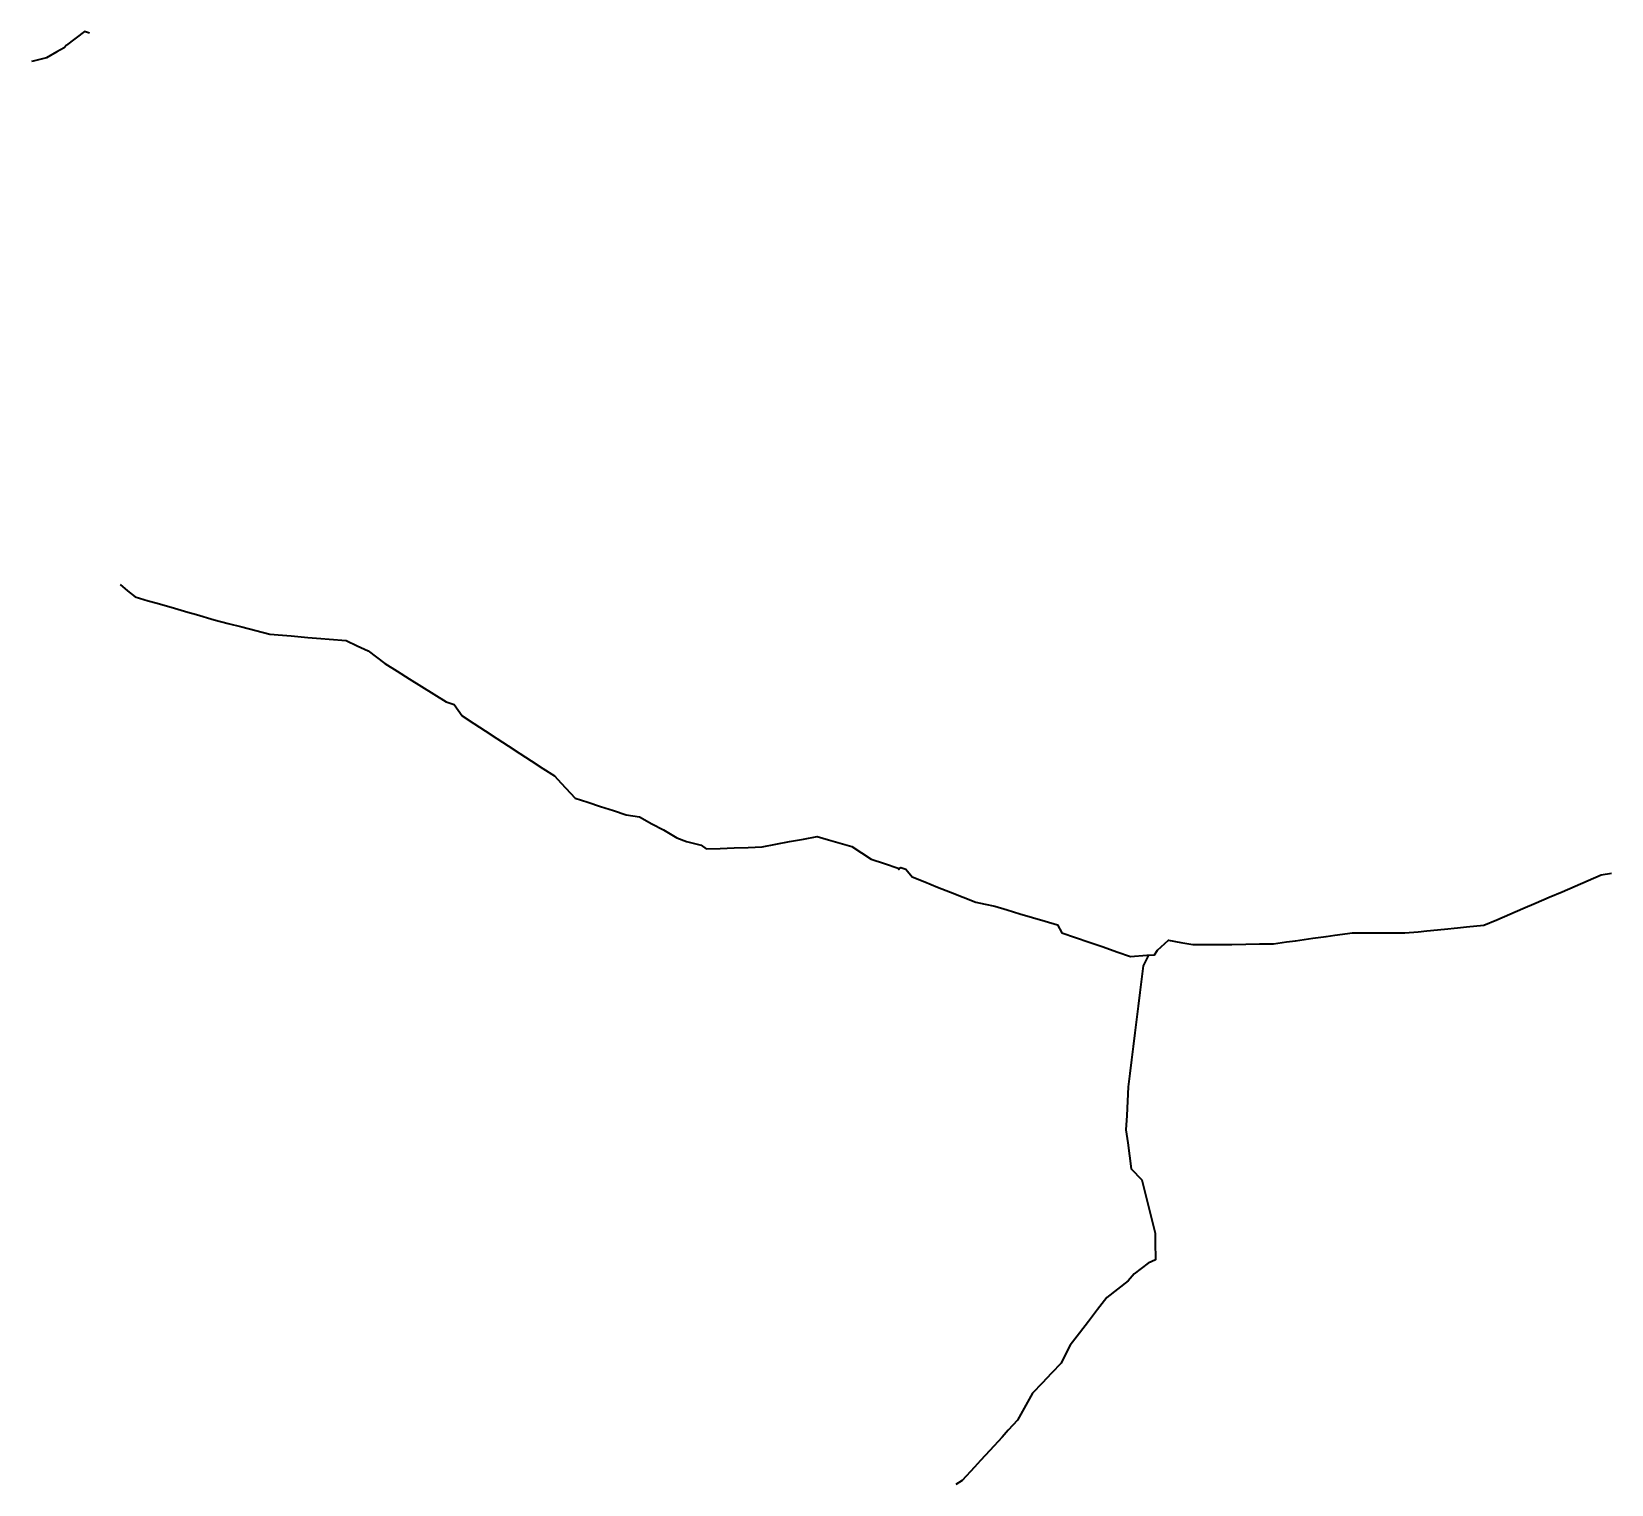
# Model space of a CAD drawing. Header units: metres. Extents: x 419628 to 524391, y 4711150 to 4807506.
import ezdxf

# ---------------------------------------------------------------- set-up
doc = ezdxf.new("R2010")
doc.units = ezdxf.units.M
doc.layers.add('_Lineroute', color=6, linetype='Continuous', lineweight=35)

msp = doc.modelspace()

# ---------------------------------------------------------------- linework, layer by layer
at = {"layer": '_Lineroute', "flags": 128}
for points in [[(423463, 4807410), (423135, 4807506), (421946, 4806607), (421780, 4806432), (421293, 4806166), (420607, 4805765), (419740, 4805540), (419628, 4805513)], [(425499, 4770832), (425994, 4770422), (426490, 4770012), (427364, 4769760), (427947, 4769592), (429113, 4769255), (429987, 4769003), (430570, 4768835), (431735, 4768498), (432657, 4768259), (433578, 4768020), (434500, 4767781), (435421, 4767542), (436266, 4767470), (436830, 4767422), (437957, 4767326), (438802, 4767254), (439365, 4767206), (440492, 4767110), (441219, 4766767), (441946, 4766425), (442497, 4766007), (443048, 4765590), (443860, 4765083), (444672, 4764576), (445485, 4764069), (446297, 4763562), (447109, 4763056), (447643, 4762869), (448188, 4762122), (448951, 4761624), (449714, 4761127), (450478, 4760630), (451241, 4760133), (452004, 4759635), (452767, 4759138), (453530, 4758641), (454293, 4758143), (454752, 4757653), (455058, 4757326), (455670, 4756672), (456515, 4756395), (457360, 4756117), (458205, 4755840), (459051, 4755563), (459935, 4755433), (460760, 4754963), (461527, 4754569), (462411, 4754024), (463060, 4753781), (464020, 4753550), (464359, 4753296), (465289, 4753330), (466220, 4753364), (467150, 4753398), (468080, 4753433), (468989, 4753607), (469898, 4753780), (470806, 4753954), (471715, 4754128), (472480, 4753906), (473245, 4753683), (474010, 4753461), (474652, 4753040), (475294, 4752619), (476195, 4752322), (477096, 4752026), (477113, 4751947), (477168, 4751947), (477177, 4752024), (477263, 4752068), (477610, 4751963), (478024, 4751448), (478868, 4751110), (479711, 4750771), (480554, 4750433), (481398, 4750094), (482241, 4749756), (482869, 4749624), (483497, 4749492), (484331, 4749247), (485165, 4749002), (485998, 4748757), (486832, 4748513), (487666, 4748268), (487945, 4747737), (488858, 4747423), (489770, 4747108), (490683, 4746794), (491595, 4746480), (492508, 4746166), (493584, 4746252), (493732, 4746254), (494092, 4746264), (494295, 4746573), (495030, 4747235), (495831, 4747097), (496631, 4746960), (497497, 4746958), (498363, 4746955), (499230, 4746953), (500146, 4746973), (501063, 4746993), (501980, 4747013), (502854, 4747132), (503436, 4747212), (504602, 4747371), (505475, 4747491), (506058, 4747570), (507223, 4747730), (508093, 4747728), (508963, 4747726), (509832, 4747725), (510702, 4747723), (511574, 4747808), (512156, 4747865), (513318, 4747978), (514191, 4748063), (514772, 4748120), (515935, 4748234), (516799, 4748604), (517664, 4748975), (518528, 4749346), (519393, 4749716), (520257, 4750087), (521121, 4750457), (521986, 4750828), (522850, 4751199), (523714, 4751569), (524391, 4751685)], [(493657, 4746247), (493657, 4746156), (493336, 4745551), (493227, 4744659), (493117, 4743767), (493008, 4742874), (492899, 4741982), (492789, 4741090), (492680, 4740197), (492571, 4739305), (492461, 4738413), (492352, 4737520), (492300, 4736567), (492248, 4735614), (492196, 4734662), (492314, 4733800), (492433, 4732938), (492551, 4732076), (493241, 4731346), (493463, 4730465), (493685, 4729584), (493907, 4728704), (494130, 4727823), (494146, 4727034), (494163, 4726244), (494157, 4726052), (493662, 4725824), (492754, 4725126), (492351, 4724645), (491638, 4724091), (490925, 4723536), (490319, 4722750), (489714, 4721963), (489108, 4721177), (488502, 4720391), (488197, 4719786), (487892, 4719182), (487263, 4718524), (486634, 4717867), (486005, 4717210), (485673, 4716608), (485342, 4716006), (485010, 4715404), (484398, 4714737), (483990, 4714292), (483174, 4713402), (482563, 4712735), (482155, 4712290), (481339, 4711400), (480927, 4711150)]]:
    msp.add_lwpolyline(points, dxfattribs=at)

doc.saveas('drawing.dxf')
